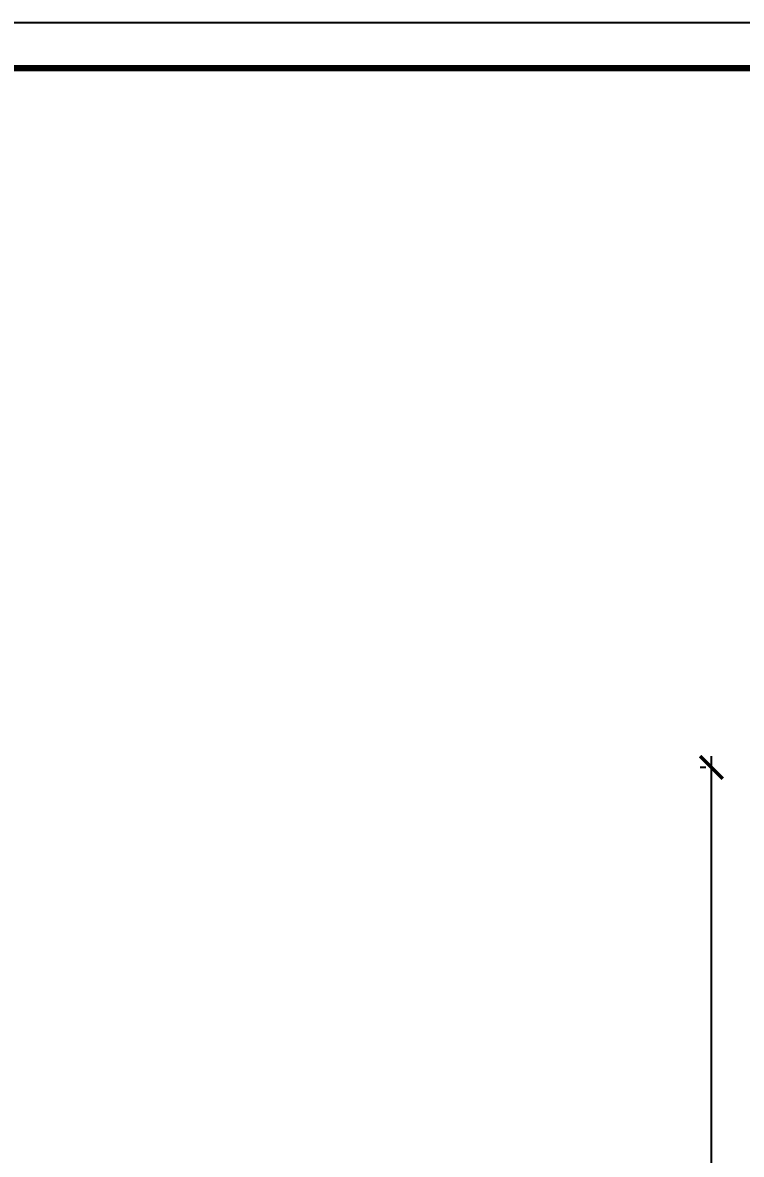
# Paper-space layout 'СГП' of a CAD drawing. Header units: millimetres. Extents: x 1 to 2190, y 0 to 1001.
# Drawn here: x 479.8 to 559, y 469.4 to 594.1 of the extents above; entities that cross this region are included whole.
import ezdxf

# ---------------------------------------------------------------- set-up
doc = ezdxf.new("R2010")
doc.units = ezdxf.units.MM
doc.header["$LTSCALE"] = 0.5
doc.layers.add('размеры', color=7, linetype='Continuous')
doc.layers.add('тонкие', color=7, linetype='Continuous')
doc.layers.add('ТОЛСТЫЕ', color=1, linetype='Continuous', lineweight=50)
doc.styles.add('Наклонный', font='isocpeur.ttf', dxfattribs={"width": 0.7, "height": 3.5})
doc.dimstyles.new('СТРОИТЕЛЬНЫЙ', dxfattribs={"dimtxt": 3.5, "dimasz": 2.5, "dimexe": 1.25, "dimexo": 0.625, "dimtad": 1, "dimdec": 0, "dimlfac": 500, "dimdsep": 46, "dimtxsty": 'Наклонный', "dimblk1": 'ARCHTICK', "dimblk2": 'ARCHTICK', "dimsah": 1, "dimcen": 0, "dimdle": 1.25, "dimadec": 0, "dimazin": 0, "dimtfac": 0.75, "dimtdec": 0, "dimtmove": 0, "dimatfit": 3, "dimldrblk": 'ARCHTICK', "dimfxl": 1, "dimtolj": 1, "dimtzin": 0, "dimarcsym": 0})

# ---------------------------------------------------------------- blocks, each defined once
blk = doc.blocks.new('_ArchTick')
at = {"color": 0, "linetype": 'ByBlock', "const_width": 0.15}
blk.add_lwpolyline([(-0.5, -0.5), (0.5, 0.5)], dxfattribs=at)
blk = doc.blocks.new('*D1050')
at = {"layer": 'Defpoints', "color": 0, "transparency": 16777216}
for p in [(555.6920645142046, 512.050797557956), (555.6920645142046, 512.050797557956), (555.6920645142044, 382.6454769692982)]:
    blk.add_point(p, dxfattribs=at)
at = {"layer": 'размеры', "color": 0, "lineweight": -2, "transparency": 16777216}
for p, q in [((555.6920645142046, 381.3954769692982), (555.6920645142046, 513.300797557956)), ((555.0670645142046, 512.050797557956), (554.4420645142046, 512.050797557956)), ((556.3170645142044, 382.6454769692982), (556.9420645142046, 382.6454769692982))]:
    blk.add_line(p, q, dxfattribs=at)
at = {"layer": 'размеры', "color": 0, "lineweight": -2, "transparency": 16777216, "xscale": 2.5, "yscale": 2.5, "zscale": 2.5}
for p, rotation in [((555.6920645142046, 512.050797557956), 90), ((555.6920645142046, 382.6454769692982), 270)]:
    blk.add_blockref('_ArchTick', p, dxfattribs=dict(at, rotation=rotation))
at = {"layer": 'размеры', "color": 0, "transparency": 16777216, "insert": (553.3170645142046, 447.3481372636268), "char_height": 3.5, "attachment_point": 5, "rotation": 90, "style": 'Наклонный'}
blk.add_mtext('\\A1;64703', dxfattribs=at)

psp = doc.layouts.new('СГП')

# ---------------------------------------------------------------- linework, layer by layer
at = {"layer": 'ТОЛСТЫЕ', "color": 0, "const_width": 0.7}
psp.add_lwpolyline([(20.90752028795123, 5.083437231312928), (835.9075202879512, 5.083437231312928), (835.9075202879512, 589.0834372313129), (20.90752028795123, 589.0834372313129)], close=True, dxfattribs=at)
at = {"layer": 'тонкие', "color": 0}
psp.add_lwpolyline([(840.9075202879512, 0.0834372313129279), (0.907520287951229, 0.0834372313129279), (0.907520287951229, 594.0834372313129), (840.9075202879512, 594.0834372313129)], close=True, dxfattribs=at)

# ---------------------------------------------------------------- dimensions: what is measured, and where the dimension line sits
at = {"layer": 'размеры'}
dim = psp.add_linear_dim(base=(555.6920645142046, 512.050797557956), p1=(555.6920645142042, 382.6454769692981), p2=(555.6920645142044, 512.0507975579558), angle=90, dimstyle='СТРОИТЕЛЬНЫЙ', dxfattribs=at)
dim.commit()
dim.dimension.update_dxf_attribs({"geometry": '*D1050', "text_midpoint": (553.3170645142046, 447.3481372636268)})

doc.saveas('drawing.dxf')
